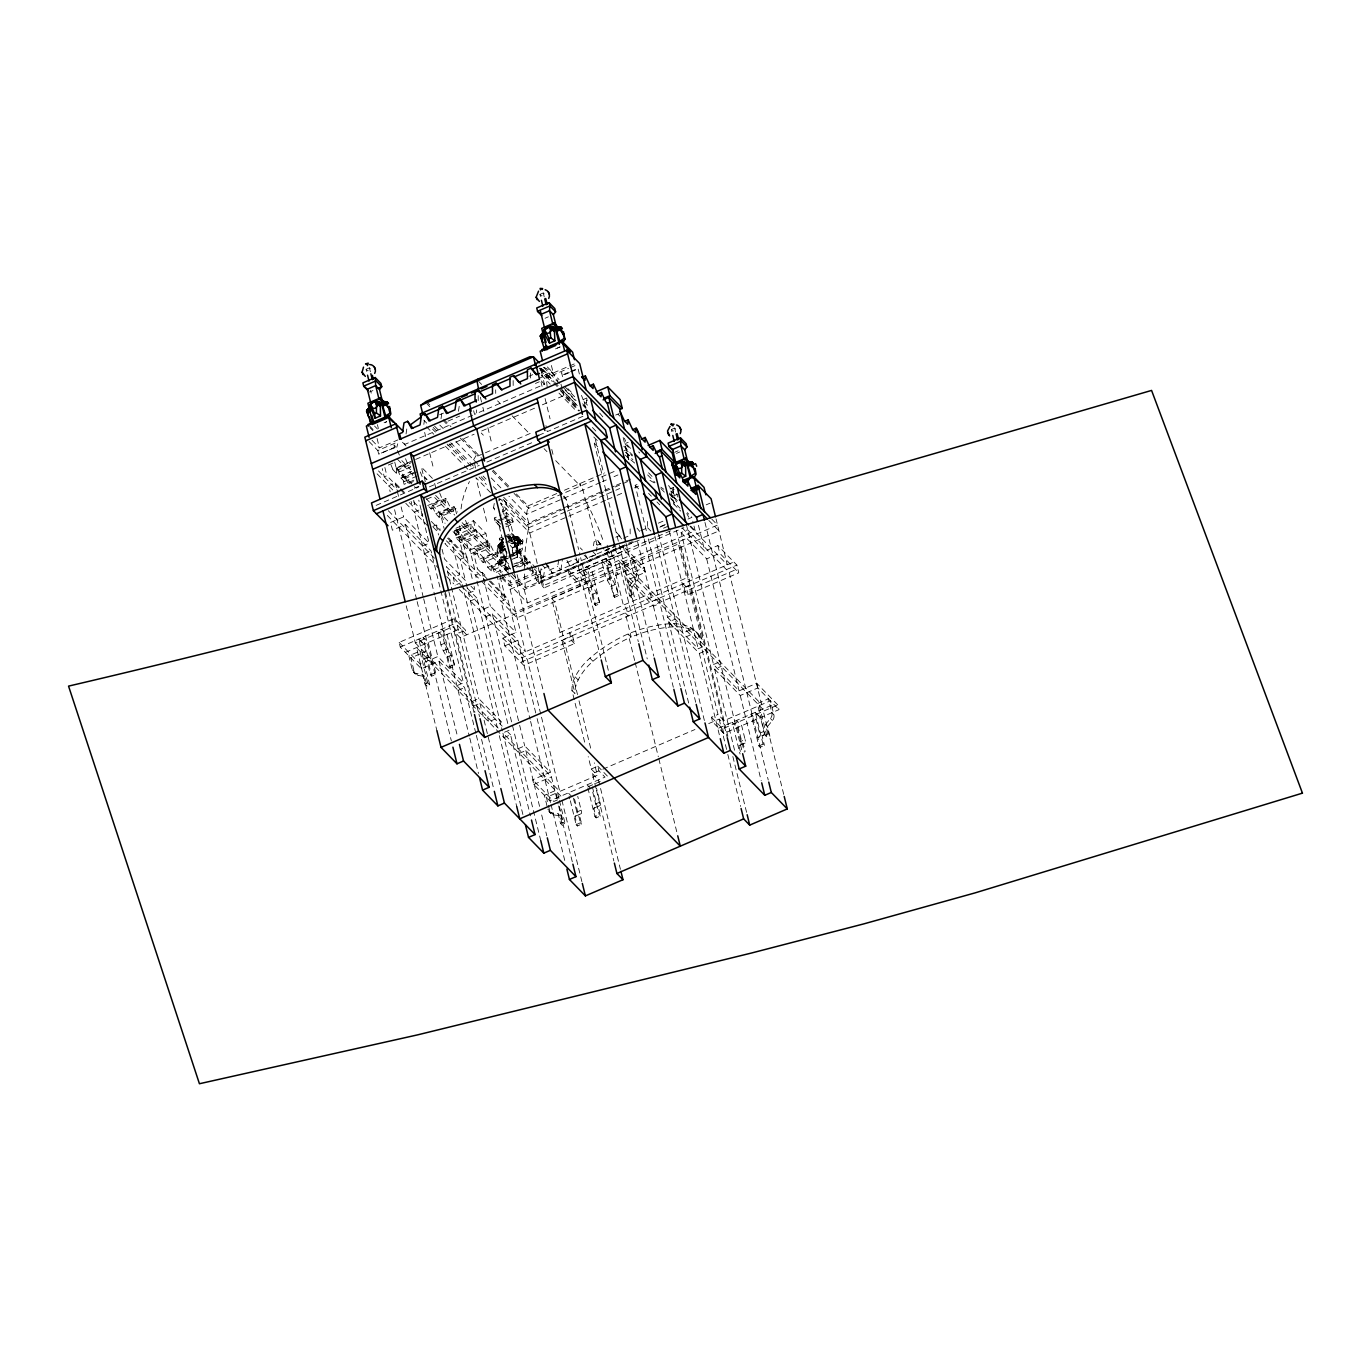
<?xml version="1.0" encoding="UTF-8"?>
<svg xmlns="http://www.w3.org/2000/svg" width="1371" height="1371" viewBox="0 0 1371 1371"><rect width="100%" height="100%" fill="white"/><g stroke="black" fill="none" stroke-linecap="round" stroke-linejoin="round"><path stroke-width="0.75" stroke-dasharray="5 3.75" d="M519.866 553.833L518.221 545.247L520.894 540.243L518.581 537.124L513.405 536.695L517.381 551.279L519.866 553.833L522.471 549.325C523.928 530.783 516.456 549.84 522.779 542.436C523.791 540.054 521.443 537.158 518.889 537.826M500.775 550.371L498.033 545.778L501.238 556.952L507.27 558.871L505.83 550.491L500.775 550.371L502.06 557.791M518.324 544.887L518.238 543.944M524.236 569.188L525.316 548.863L528.503 527.835L500.878 499.404M471.058 524.168L470.956 528.846L456.457 535.101L456.56 530.423L471.058 524.168L477.279 535.358L460.159 542.727M489.755 543.413L489.67 548.092L475.154 554.347L475.257 549.668L489.755 543.413L494.297 552.856L497.69 556.335L483.175 562.59L479.781 559.094L475.257 549.668M483.175 562.59L483.278 557.911L497.776 551.673L502.317 561.099L505.71 564.595L491.195 570.833L487.802 567.354L483.278 557.911M491.195 570.833L491.298 566.172L505.796 559.916L510.338 569.342M497.69 556.335L497.776 551.673M505.71 564.595L505.796 559.916M673.452 487.699L673.35 492.36L668.551 485.523M507.064 553.164L501.837 543.721L501.82 539.574L503.654 538.357A3.41 2.759 -44.2 0 0 502.317 540.5C505.282 546.172 500.329 540.911 503.328 538.049M516.387 542.847L517.415 544.013L517.587 556.986L512.223 559.282M499.113 498.239L498.941 500.861L500.089 498.77L497.93 500.089M513.919 553.199L516.85 551.45L517.415 544.013M517.621 545.264L517.175 557.671M405.525 458.685L407.461 463.535L410.854 467.031L396.356 473.269L396.75 468.899L411.249 462.661M417.075 476.063L404.376 481.529L404.771 477.159L417.452 471.693M446.003 498.393L445.609 502.763L431.111 509.018L431.488 504.648L446.003 498.393L450.236 507.527L453.63 511.023L439.114 517.261L435.721 513.782L431.488 504.648M439.114 517.261L439.508 512.891L454.024 506.653L457.434 512.069M453.63 511.023L454.024 506.653M586.925 398.687L586.531 403.057L583.138 399.561L581.201 394.711M501.837 543.721L501.82 539.574M501.443 542.556L501.769 540.037M406.056 433.956L407.204 426.175M423.828 424.393L424.376 420.571M441.016 418.772L442.13 411.129M458.48 411.249L459.319 405.525M540.26 574.038L537.243 575.323L540.465 578.631L543.464 577.345L540.26 574.038L541.031 568.742L544.236 572.05M543.464 577.345L544.87 567.783L541.648 564.492M546.292 564.732L552.444 573.472L560.928 569.822L557.723 566.514L558.837 558.871M560.928 569.822L562.333 560.259M578.391 562.299L575.186 558.991L566.686 562.641L569.908 565.949L578.391 562.299L579.796 552.736M593.489 545.744L594.037 541.922L597.705 540.345L603.857 549.086M584.149 555.118L587.371 558.425L595.854 554.775L596.985 547.132M513.182 537.038L518.581 537.124M516.73 548.846L517.295 546.583M512.034 538.872L512.428 550.851M396.785 447.34L397.727 443.81M494.263 503.448L493.577 507.476L495.548 510.92M501.769 540.791L503.02 538.974M511.897 540.208L508.127 538.375L512.051 539.317L511.657 537.706M508.984 541.014L509.018 539.917M473.612 459.833L477.142 453.647L477.742 456.063L483.5 453.578M502.471 550.405L502.591 551.365C498.359 555.546 501.717 546.601 498.204 547.115A3.41 0.857 66.7 0 1 499.078 546.721A3.41 0.857 66.7 0 1 500.792 549.788L502.437 550.405M497.93 545.898L501.203 541.871M498.033 545.778L501.46 541.888L503.568 544.064L499.73 547.166M505.916 526.875L510.903 524.733L513.131 521.888L512.326 518.598L506.602 512.72L503.088 514.228M518.221 545.247L521.014 541.768M497.896 546.035L500.843 542.128L500.912 543.824M498.341 545.744L501.46 541.888M629.957 585.04L634.893 579.025A6.392 5.158 -44.2 0 0 636.264 573.181L632.871 559.351L621.8 564.132L629.597 595.871L631.603 597.927L634.327 596.745L631.962 587.096L629.957 585.04L632.339 594.688L634.327 596.745M631.962 587.096L636.898 581.081A6.392 5.158 -44.2 0 0 638.269 575.237L634.876 561.407L623.805 566.189L631.603 597.927M765.515 724.471L770.451 718.473A6.392 5.158 -44.2 0 0 771.822 712.612L768.428 698.799L757.358 703.563L765.155 735.302L767.143 737.358L769.885 736.193L767.52 726.527L765.515 724.471L767.88 734.136L769.885 736.193M767.52 726.527L772.439 720.529A6.392 5.158 -44.2 0 0 773.827 714.668L770.433 700.855L724.042 720.649L717.993 714.428L698.679 635.836A27.609 22.279 -44.2 0 0 690.076 627.335A51.413 41.473 -44.2 0 0 669.802 623.736A128.017 103.253 -44.2 0 0 628.141 633.933A128.017 103.253 -44.2 0 0 589.941 658.131A51.413 41.473 -44.2 0 0 575.135 676.846A27.609 22.279 -44.2 0 0 571.964 690.436L585.16 744.196M518.307 544.304L521.151 541.134L518.307 544.304L517.912 542.71M503.654 538.357L502.471 539.643L502.283 538.786M517.295 547.492L515.256 546.344L512.274 547.629L511.126 550.148M497.93 546.361L500.758 543.07M507.27 558.871L504.785 556.318L501.7 546.035L498.221 547.252L501.152 544.664L500.826 543.43M518.152 543.55L521.066 540.722M501.015 544.236L498.376 547.252M517.381 551.279L521.648 548.486L518.135 537.415M500.244 548.057L504.374 545.401M519.198 542.539L521.443 544.013M498.273 546.515L497.039 550.508L500.929 552.667M502.591 511.846C509.926 509.412 506.619 497.742 499.095 499.832M500.501 548.537L504.751 546.155M498.701 548.246L501.906 546.463M514.108 540.791L518.478 538.666M520.894 540.243L517.57 541.802L518.049 543.139M366.108 369.279L369.399 367.856L370.941 369.433L367.634 370.856L366.108 369.279L367.068 373.22M539.951 294.388L543.259 292.966L544.784 294.542L541.476 295.965L539.951 294.388L540.911 298.33M369.416 392.037L372.929 390.529M545.058 318.261L548.383 316.821M384.086 422.731L386.759 421.583L385.422 422.679M439.611 414.762L443.501 413.099M528.88 376.305L532.753 374.643M540.14 368.148L546.086 374.266L549.068 372.981L549.96 376.597L546.978 377.882L541.545 372.295L544.476 384.24L474.555 414.368L473.629 410.632M539.643 378.07L542.642 376.785L539.437 373.478M372.055 440.331L379.39 447.871L397.864 439.92M547.372 366.948L553.233 372.981L575.409 363.435M369.142 441.616L377.813 450.545L398.378 441.685M551.656 375.654L568.485 368.405M570.353 367.599L575.957 365.183M448.026 421.103L459.679 416.081M535.427 383.452L539.317 381.772M395.825 446.792L378.704 454.161L377.813 450.545M563.481 374.557L568.914 372.226M570.73 371.438L577.979 368.319L579.505 374.506M569.308 372.621L563.858 374.969L561.562 372.604L562.573 376.699M571.124 371.849L578.373 368.713M472.618 415.207L404.634 444.478L403.708 440.759M388.336 465.026L393.785 462.678M394.745 462.096L396.15 467.819L413.682 460.262M415.636 459.422L474.126 434.23M534.553 408.198L479.97 431.711L483.363 435.207M542.35 404.839L563.789 395.602L578.716 410.957M391.026 464.923L392.963 469.79L407.461 463.535M396.75 468.899L397.744 469.945L412.26 463.689M398.601 487.785L386.896 475.737L384.291 476.868L382.252 468.608M413.853 480.176L404.102 484.357L401.926 475.497L411.66 471.298M397.744 469.945L400.983 478.033L415.482 471.778M583.138 399.561L586.771 398.001M404.771 477.159L405.765 478.188L413.014 475.069M399.492 487.339L395.225 482.952L388.696 485.762L390.169 491.761M585.52 407.598L584.046 401.617L587.319 400.212M408.815 483.569L414.522 481.118M425.199 481.787L424.427 476.851M485.42 452.756L533.388 432.088M414.316 488.23L420.16 485.728M376.151 505.368L418.618 487.065M538.82 435.293L545.35 432.465M582.932 416.287L547.235 431.659L545.932 425.61M429.329 486.876L479.267 465.369M486.945 462.061L534.947 441.376M615.699 415.053L619.315 413.494M426.707 499.198L432.156 496.868M427.718 505.522L442.216 499.284L445.609 502.763M427.735 541.734L403.571 516.884L390.495 522.505L392.38 530.2L405.456 524.562L431.042 550.885L463.449 682.861L456.92 685.671M432.499 505.676L446.997 499.421M658.8 598.699L652.27 601.509L626.684 575.186L594.277 443.227L597.533 441.822M435.721 513.782L450.236 507.527M439.508 512.891L441.513 514.965L456.012 508.71M432.859 526.43L436.132 525.024L440.314 529.326M628.878 459.645L624.953 443.69L628.209 442.285M671.344 429.534L674.635 428.112L676.177 429.689L672.87 431.111L671.344 429.534L672.304 433.476M624.096 450.716L626.187 449.825L632.151 455.96M455.96 528.229L473.475 520.689L485.865 533.422L488.042 542.282L468.574 550.679L456.183 537.929L454.007 529.069L466.397 541.802L468.574 550.679M454.881 530.817L467.562 525.35L470.956 528.846M422.611 546.018L429.157 543.207M456.56 530.423L457.554 531.451L472.052 525.213M500.792 527.201L495.085 521.306L494.28 518.032L501.323 514.999M556.763 493.543L527.989 505.933L526.567 514.314L528.692 522.968L602.572 491.144M564.441 490.235L604.731 472.875M456.183 537.929L475.651 529.549L488.042 542.282M502.129 518.272L495.085 521.306L502.609 528.298M503.894 517.518L507.407 515.993L513.131 521.888L506.088 524.922M476.508 530.423L458.994 537.963L464.169 559.042L466.791 557.928L462.781 541.596L457.554 531.451M499.695 520.689L506.327 517.827L510.183 521.785L514.382 538.889L506.07 542.453L502.232 538.495L498.033 521.408L501.889 525.367M514.056 493.406L528.572 508.35L593.814 480.244M601.492 476.937L616.847 470.322M424.513 553.695L431.042 550.885M461.084 539.848L475.583 533.61M505.282 521.631L512.326 518.598M600.447 482.489L526.567 514.314L508.915 496.165M602.4 481.649L606.29 479.97M614.054 476.628L617.944 474.949M505.196 523.945L510.183 521.785M466.397 541.802L485.865 533.422M674.652 452.31L678.165 450.785M676.451 453.407L679.776 451.984M604.525 490.304L614.242 486.122M616.196 485.283L623.959 481.924M625.913 481.084L633.693 477.742M487.185 541.408L469.687 548.966L474.863 570.045L477.468 568.914L487.716 579.453M502.986 499.198L527.715 524.63L603.429 492.018M605.365 491.178L613.145 487.836M615.099 486.996L630.643 480.296M508.812 564.167L504.511 559.745L499.284 538.409L502.797 536.884M504.562 536.13L511.606 533.096L517.33 538.974L522.574 560.311L513.765 564.115M505.556 537.072L510.526 534.93L514.382 538.889M528.503 527.835L565.366 511.949M567.303 511.109L613.882 491.058M615.819 490.218L619.709 488.539M476.268 550.696L490.767 544.441M470.853 553.713L487.973 546.344L489.67 548.092M472.155 578.476L466.757 556.54L460.228 559.351L465.609 581.304M646.307 530.663L635.167 485.3L638.44 483.894M605.451 500.381L529.772 532.976L500.689 503.071M607.387 499.541L615.151 496.199M617.087 495.359L622.914 492.857M634.55 487.836L638.423 486.174M508.521 542.779L517.33 538.974M510.749 543.653L516.01 542.676L516.97 546.703M479.781 559.094L494.297 552.856M484.271 558.94L498.787 552.702M507.321 568.914L499.472 559.591L507.167 556.283M509.087 555.444L518.701 551.313L527.612 560.482L528.041 562.161L516.49 567.131M525.607 565.932L522.677 562.915L500.501 572.461L497.742 561.219L506.979 557.226M508.83 556.437L519.9 551.656L530.183 562.23L519.095 567.011M499.884 561.287L507.578 557.963M509.498 557.14L519.112 552.993L528.041 562.161M504.511 559.745L516.85 554.432L522.574 560.311M487.802 567.354L502.317 561.099M669.956 488.881L673.589 487.322M491.298 566.172L492.292 567.2L506.807 560.945M484.923 575.203L482.078 572.29L475.531 575.1L476.525 579.093M514.913 558.134L517.587 556.986M674.326 504.905L670.882 490.938L674.155 489.533M456.766 584.509L460.039 583.086M496.199 572.324L509.292 566.686M516.764 563.464L524.236 560.242L526.841 562.915L527.732 566.531L536.369 575.426L535.495 571.81M677.531 494.211L670.042 497.433L672.647 500.089M512.24 567.097L527.612 560.482M526.841 562.915L529.823 561.63L530.714 565.246M499.215 579.093L506.465 575.957M468.556 593.266L475.086 590.455L474.109 586.462M544.87 567.783L548.52 566.223L552.444 573.472M600.909 543.636L597.259 545.212L594.037 541.922M615.87 537.192L619.538 535.615L622.228 538.94M501.975 573.969L510.783 583.035L532.942 573.489L531.108 565.983M470.442 600.961L476.971 598.15L507.87 723.922M501.992 578.271L509.207 585.691L540.225 572.324L544.047 587.902L683.889 527.664M549.223 570.165L557.723 566.514M623.394 538.22L630.18 535.29L630.129 526.378M640.857 530.697L647.66 527.766L647.592 518.838M658.32 523.174L663.41 520.98M510.098 589.324L541.117 575.957M706.168 504.854L710.041 503.174M532.222 568.091L536.369 580.002L614.054 546.532M660.668 526.447L668.448 523.105M604.834 550.902L610.386 548.52L612.22 555.975M612.237 547.715L615.939 546.121M659.828 527.218L664.935 525.007M512.12 574.089L525.35 587.713L632.374 541.596M663.513 528.195L671.31 524.836M475.84 733.262L464.598 687.522L439.011 661.199L421.411 668.791L400.281 647.061L399.132 642.399L454.332 618.629L465.523 630.146L466.671 634.807L455.48 623.291L454.332 618.629M567.988 569.65L579.179 581.167L580.327 585.845L569.136 574.329L567.988 569.65L623.171 545.881L644.284 567.611L645.433 572.273L627.832 579.864L647.232 658.868M634.259 541.802L539.077 582.795L536.147 570.85L531.537 566.103M500.209 576.883L505.282 597.516L502.677 598.647L497.09 575.94M510.715 575.7L524.236 589.616L639.246 540.054M687.985 519.061L691.875 517.381L687.299 512.668M574.466 643.582L571.433 640.463L569.548 632.785L572.581 635.904L574.466 643.582L523.825 665.398L504.819 645.844L502.917 638.166L515.993 632.528L507.664 598.613L501.118 601.423L530.08 719.329M483.877 609.015L490.407 606.205L515.993 632.528M400.281 647.061L455.48 623.291M569.136 574.329L624.319 550.559L645.433 572.273M670.488 530.868L542.299 586.103L540.465 578.631M406.227 605.793L415.344 642.913L452.927 626.718L458.994 632.956L465.523 630.146M576.111 557.654L579.659 572.118L617.241 555.941L761.625 704.471L729.218 572.495L687.642 529.737L681.113 532.548L713.52 664.524L739.106 690.847L756.723 683.255L777.837 704.985L778.985 709.647L723.802 733.416L712.594 721.9L711.463 717.239L717.993 714.428M485.762 616.71L492.292 613.9L517.878 640.223L536.627 716.519M405.422 652.356L460.605 628.569M574.278 579.607L629.46 555.838M502.129 576.848L527.509 602.949L695.148 530.731L692.818 521.203M579.179 581.167L585.725 578.356L580.636 557.671M422.165 652.922L426.467 651.071L423.073 637.241L428.215 642.536L436.012 674.275L431.694 676.143L430.425 674.823L428.06 665.175L424.513 658.903A6.392 1.611 66.7 0 1 422.165 652.922L418.772 639.109L424.033 644.336L431.694 676.143M440.982 644.816L445.284 642.965L441.89 629.135L447.032 634.43L454.829 666.169L450.511 668.037L449.242 666.717L446.877 657.069L443.33 650.797A6.392 1.611 66.7 0 1 440.982 644.816L437.572 631.003L442.713 636.281L450.511 668.037M586.12 582.298L590.421 580.43L587.028 566.617L592.169 571.896L599.967 603.651L595.648 605.502L594.38 604.2L592.015 594.551L588.467 588.279A6.392 1.611 66.7 0 1 586.12 582.298L582.709 568.468L587.851 573.764L595.648 605.502M609.238 572.341A6.392 1.611 66.7 0 0 611.586 578.305L615.133 584.577L618.784 595.545L614.465 597.396L610.832 586.445L607.284 580.173A6.392 1.611 66.7 0 1 604.919 574.192L609.238 572.341L605.845 558.511L610.986 563.789L618.647 595.597M473.989 712.474L454.075 631.397L460.142 637.618L586.857 583.035L608.827 672.424M551.656 598.561L554.689 601.663L563.018 635.596L559.985 632.477L551.656 598.561L678.388 543.961L681.421 547.08L689.75 580.996L686.717 577.876L678.388 543.961M424.513 658.903L428.832 657.052L432.379 663.324L428.06 665.175M443.33 650.797L447.632 648.946L451.179 655.218L454.829 666.169M588.467 588.279L592.769 586.411L596.316 592.683L599.967 603.651M607.284 580.173L611.586 578.305M399.132 642.399L420.263 664.112L437.863 656.538L463.449 682.861M626.684 575.186L644.284 567.611M446.877 657.069L451.179 655.218M592.015 594.551L596.316 592.683M610.832 586.445L615.133 584.577M682.072 527.784L704.814 551.193L717.873 545.555L736.878 565.109L738.78 572.804L688.122 594.62L685.106 591.501L683.221 583.823L686.237 586.925L688.122 594.62M430.425 674.823L434.744 672.972L436.012 674.275M449.242 666.717L453.561 664.866M594.38 604.2L598.699 602.349M613.197 596.094L617.516 594.243M504.819 645.844L517.878 640.223M681.113 532.548L706.699 558.871L719.758 553.25L738.78 572.804M424.976 684.026L427.718 682.844L429.723 684.9L426.981 686.083L424.976 684.026L422.611 674.361L415.961 673.35A6.392 5.158 -44.2 0 1 412.243 669.682L408.849 655.869L419.92 651.088L427.718 682.844M629.597 595.871L632.339 594.688M559.985 632.477L686.717 577.876M518.906 654.601L733.862 561.99M571.964 690.436L574.98 693.537L561.87 640.171L688.602 585.571L691.635 588.69L724.042 720.649M502.917 638.166L521.94 657.72L572.581 635.904M686.237 586.925L736.878 565.109M520.791 662.279L735.747 569.685M458.068 690.333L464.598 687.522M627.832 579.864L653.419 606.188L659.948 603.36M472.241 701.421L478.77 698.61L503.825 724.385M648.346 538.906L667.591 617.258L674.121 614.448M473.372 706.082L479.919 703.272L502.18 726.184M688.653 703.015L668.722 621.937L675.269 619.126M504.494 732.217L509.395 730.109M667.591 617.258L698.216 648.774L704.745 645.964M504.014 737.598L510.543 734.787L530.457 815.865M668.722 621.937L699.364 653.436L705.894 650.625M518.169 748.686L524.699 745.858L550.302 772.181L532.685 779.773L533.833 784.435L549.805 800.887L605.005 777.1L598.938 770.879L597.79 766.2L591.261 769.011L588.21 756.603M713.52 664.524L720.049 661.713M519.318 753.347L525.847 750.537L551.433 776.86L558.083 803.886M734.582 750.28L714.668 669.185L721.197 666.375M533.833 784.435L551.433 776.86M714.668 669.185L740.254 695.508L757.872 687.934L778.985 709.647M595.974 788.239L592.409 773.69L598.938 770.879M602.863 769.182L694.96 729.509M708.687 723.597L719.141 719.09L725.19 725.328L728.258 737.804M522.899 814.528L502.866 732.919L559.745 791.444L597.328 775.249L594.277 762.842M718.661 728.138L773.844 704.368M557.603 799.859L553.798 801.487L532.685 779.773M588.056 786.731L593.763 784.281M595.665 783.458L601.372 781.007M711.463 717.239L722.654 728.755L777.837 704.985M581.133 810.158A6.392 1.611 66.7 0 1 581.115 813.706L579.299 814.46L581.664 824.108L577.362 825.976L574.98 816.311L576.814 815.574A6.392 1.611 66.7 0 0 576.831 812.026L581.133 810.158L577.739 796.345M599.95 802.052A6.392 1.611 66.7 0 1 599.932 805.6L598.116 806.354L600.481 816.002L596.179 817.87L593.797 808.205L595.631 807.468A6.392 1.611 66.7 0 0 595.631 803.92L599.95 802.052L596.556 788.239M740.357 751.479L738.935 745.687L740.768 744.933A6.392 1.611 66.7 0 0 740.768 741.385L745.087 739.535L741.694 725.722L736.553 720.426L744.35 752.182M763.904 731.429A6.392 1.611 66.7 0 1 763.887 734.976L757.752 737.581L759.568 736.827A6.392 1.611 66.7 0 0 759.585 733.279L763.904 731.429L760.511 717.616L755.37 712.32L763.03 744.127M574.98 816.311L581.115 813.706M593.797 808.205L599.932 805.6M738.935 745.687L745.07 743.082A6.392 1.611 66.7 0 0 745.087 739.535M560.533 823.457L563.275 822.274L565.263 824.331L562.538 825.513L560.533 823.457L558.168 813.808L551.502 812.78A6.392 5.158 -44.2 0 1 548.229 810.467M765.155 735.302L767.88 734.136M570.37 800.801L576.094 824.657L580.396 822.806L581.664 824.108M590.952 788.771L587.114 784.812L594.911 816.568L599.213 814.7L600.481 816.002M758.849 745.927L763.167 744.076L764.435 745.378L760.117 747.229L758.849 745.927L751.051 714.188L756.192 719.467L759.585 733.279M763.887 734.976L762.07 735.713L764.435 745.378M745.07 743.082L743.253 743.819L745.139 751.548M500.655 548.863L504.974 546.583M513.611 536.627L518.289 537.158L513.234 536.884M514.314 541.219L518.924 539.574M516.37 539.454L517.158 540.911L520.74 539.917M513.559 539.42L518.289 538.186M500.826 549.343L505.642 548.383L505.162 547.046M520.5 539.437L516.764 540.157L513.868 536.644M501.238 556.952L504.785 556.318M513.234 538.186L518.169 537.74M507.047 536.729L510.44 536.729L511.966 538.46M515.976 538.82L519.969 538.546M507.51 536.866L510.44 536.729M500.912 549.754L505.899 549.548M507.75 537.021L510.8 536.901M519.729 542.213L517.381 540.123L518.512 538.563A3.41 0.857 66.7 0 1 519.386 538.169A3.41 0.857 66.7 0 1 521.1 541.237M500.912 550.045L505.882 550.337M514.553 542.35L516.25 546.429M412.243 669.682L414.231 671.739A6.392 5.158 -44.2 0 0 417.949 675.406L424.616 676.417L426.981 686.083M547.783 809.13L549.788 811.186A6.392 5.158 -44.2 0 0 553.507 814.837L560.156 815.865L562.538 825.513M508.007 537.363L511.846 538.066M543.859 367.308L549.84 370.359L559.042 379.544M508.093 537.792L512.051 539.317M508.83 539.814L511.503 541.065M501.906 540.465L502.968 541.099L503.054 544.698M634.687 463.072L627.25 456.817M649.957 480.347L654.772 483.175M512.497 552.821C515.445 554.827 519.266 550.594 516.987 547.834A3.41 2.759 -44.2 0 0 511.383 550.251M660.839 487.168L663.753 489.224M671.739 495.754L675.337 499.164L669.442 493.114M618.047 414.299L619.743 416.047M711.772 519.112L717.564 525.059L515.667 612.032L483.637 579.076M708.824 520.432L718.987 530.885L517.107 617.858L479.799 579.487M638.697 451.95L639.709 452.978M599.693 413.048L602.829 416.835M630.591 448.368L627.198 444.89L624.371 438.172M584.046 401.617L589.736 407.461M624.953 443.69L630.523 449.414M670.882 490.938L676.571 496.799M677.291 500.586L674.343 497.57L671.584 486.311M567.868 388.627L573.764 394.677M582.589 403.777L587.011 408.318M623.805 446.175L632.648 455.258M565.092 386.965L575.529 397.693M582.983 405.353L585.948 408.421M648.552 472.824L653.024 477.416M669.408 494.28L676.863 501.94M543.721 367.377L561.373 385.542M562.847 387.05L576.077 400.675M626.101 452.122L631.98 458.171M565.28 390.204L575.563 400.795M625.57 452.241L632.922 459.799M647.643 474.932L654.995 482.489M660.873 488.539L665.278 493.08M671.173 499.13L679.999 508.213M542.745 369.193L549.96 376.597M673.538 503.723L680.736 511.126M541.545 368.662L553.164 380.624M554.621 382.115L558.974 386.588M560.431 388.079L577.859 406.022M540.894 368.268L553.987 381.738M562.71 390.701L577.242 405.662M625.245 455.035L629.597 459.525M539.231 368.096L552.307 381.532M553.764 383.023L577.002 406.93M539.968 369.981L551.725 382.081M560.585 390.924L579.676 410.837M690.676 526.121L695.148 530.731M690.024 526.447L727.316 564.818L716.039 518.855M541.494 375.123L550.217 384.103M558.94 393.066L576.386 411.026M592.392 427.478L596.745 431.968M541.254 380.932L547.183 387.033L546.138 377.025M593.797 437.006L598.064 441.393M648.603 493.354L651.379 496.233M656.949 501.957L659.725 504.819M594.277 443.227L599.95 449.071M635.167 485.3L640.737 491.024M647.66 527.766L650.865 531.074M478.719 381.446L481.615 384.428M497.604 400.863L500.501 403.862M512.12 415.807L529.549 433.733M544.081 448.677L546.978 451.659M555.701 460.639L580.379 486.037L579.796 483.62L582.949 490.03L596.968 544.458M619.538 535.615L616.333 532.325L621.697 538.957M695.508 631.243L698.542 634.362M563.378 496.645L566.412 499.764L578.613 549.411M698.679 635.836L704.745 642.074M690.076 627.335L693.109 630.437A27.609 22.279 -44.2 0 1 701.712 638.955L688.602 585.571M636.264 573.181L638.269 575.237M771.822 712.612L773.827 714.668M634.893 579.025L636.898 581.081M770.451 718.473L772.439 720.529M606.29 549.874L613.968 557.774L618.047 574.38L615.013 571.261L623.359 605.177L626.376 608.296L628.261 615.99L625.245 612.871L631.174 637.052A128.017 103.253 -44.2 0 0 592.975 661.25A51.413 41.473 -44.2 0 0 578.168 679.965A27.609 22.279 -44.2 0 0 574.98 693.537M607.079 552.496L611.329 566.84L607.936 563.344M669.802 623.736L672.818 626.855A51.413 41.473 -44.2 0 1 693.109 630.437M605.708 558.563L610.849 563.858M755.232 712.389L760.374 717.667M592.649 551.468L595.854 554.775M580.241 547.869L582.384 550.062M426.312 401.343L430.665 405.833M443.741 419.286L451.008 426.741M462.627 438.703L484.409 461.119M493.132 470.082L509.104 486.516M516.37 493.988L527.989 505.933L528.572 508.35M426.912 403.76L429.809 406.759M442.884 420.194L448.694 426.175M460.313 438.12L477.742 456.063M492.275 470.99L508.247 487.425M439.783 425.044L444.187 429.569M455.96 441.685L479.49 465.9M491.264 477.999L501.563 488.59M579.659 572.118L585.725 578.356M434.556 426.124L438.96 430.665M450.733 442.764L468.385 460.93M469.859 462.438L475.737 468.488L474.469 463.295M483.089 476.063L486.037 479.096M493.389 486.654L496.336 489.687M503.688 497.245L529.549 523.842M586.857 583.035L580.807 576.797L600.721 657.874M433.185 427.392L437.555 431.882M449.191 443.861L472.464 467.785M481.187 476.765L486.996 482.746M423.793 420.126L426.707 423.125M432.516 429.106L435.43 432.105M447.066 444.067L464.512 462.01M479.062 476.971L486.328 484.46M426.518 426.775L433.784 434.247M445.421 446.226L462.867 464.169M464.323 465.66L468.693 470.15M490.51 492.6L475.96 477.639L480.947 497.947M510.903 524.733L507.047 520.774L506.602 512.72M545.315 562.915L548.52 566.223M494.28 518.032L498.564 522.437M532.788 564.681L540.225 572.324M499.284 538.409L503.568 542.813M527.081 567.44L532.942 573.489M402.491 442.285L407.341 447.272M536.369 580.002L544.047 587.902M432.413 478.428L421.394 467.117L423.57 475.977L427.101 479.593M374.557 426.055L377.419 429.003M424.033 477.022L426.707 479.764M369.57 425.97L374.026 430.545M499.472 559.591L508.384 568.759M369.981 427.649L372.963 430.717M401.806 460.622L410.632 469.705M435.635 495.428L454.761 515.085M462.113 522.659L510.646 572.581M497.742 561.219L506.55 570.267M397.436 459.182L412.345 474.52M434.693 497.519L452.584 515.907M461.53 525.11L509.224 574.175M589.941 658.131L592.975 661.25M396.15 467.819L415.55 487.785M426.004 498.53L448.386 521.563M455.858 529.24L500.638 575.306M381.327 453.03L396.219 447.186L393.905 444.821L394.917 448.934M401.926 475.497L408.815 482.575M561.87 640.171L564.903 643.29L577.517 694.6M392.963 469.79L396.356 473.269M400.983 478.033L404.376 481.529M428.849 506.687L431.111 509.018M453.064 531.605L456.457 535.101M475.154 554.347L473.458 552.599L477.468 568.914M458.154 537.089L470.527 549.84M400.915 488.796L405.182 493.183M413.716 501.957L419.389 507.818M448.66 537.912L466.757 556.54M490.595 581.064L507.664 598.613M400.075 489.293L404.462 493.817M431.317 521.426L440.177 530.543M447.563 538.152L466.791 557.928M489.19 580.961L505.282 597.516M378.499 470.921L398.927 491.932M409.175 502.471L422.782 516.473L418.772 500.141M433.133 527.115L439.046 533.199M446.432 540.808L482.181 577.568M575.135 676.846L578.168 679.965M377.076 473.818L395.808 493.08M405.765 503.311L428.215 526.413M478.376 578.031L444.907 543.601L451.453 540.774L459.782 574.706L453.253 577.517L455.138 585.211M465.352 580.43L444.461 558.957L442.01 548.983M470.921 586.154L475.086 590.455M461.667 582.384L446.346 566.634L450.905 585.194M467.237 588.125L476.971 598.15M388.319 510.732L436.544 560.328M447.683 571.793L461.599 586.103M462.987 587.542L525.436 651.791L509.207 585.691M387.29 515.427L438.429 568.022M446.775 576.608L453.732 583.772M459.302 589.496L527.321 659.468L540.997 715.148M597.79 766.2L608.981 777.717M591.261 769.011L597.328 775.249M592.409 773.69L598.459 779.928L620.429 869.317M594.911 816.568L596.179 817.87M418.772 639.109L423.896 644.387M572.153 796.877L568.297 792.918L569.753 798.865M507.75 731.908L510.543 734.787M415.344 642.913L498.684 728.635M560.893 796.105L416.493 647.575L436.921 730.743M576.094 824.657L577.362 825.976M422.611 674.361L424.616 676.417M558.168 813.808L560.156 815.865M415.961 673.35L417.949 675.406M551.502 812.78L553.507 814.837M413.476 672.133L415.482 674.189M549.034 811.581L551.022 813.637M551.673 371.969L558.066 381.189M510.235 545.418L512.274 547.629M637.001 528.092L639.691 531.417M686.751 513.559L688.825 517.295M597.705 540.345L601.629 547.595M585.417 554.792L587.371 558.425M566.96 560.499L569.908 565.949M517.158 540.911L517.364 541.339M501.495 545.572L501.152 544.664M494.091 508.675L494.623 509.926M493.577 507.476L494.126 508.761M505.796 502.146L506.842 504.614M676.571 493.766L677.977 497.125M492.292 567.2L495.12 573.918M465.455 520.312L467.562 525.35M441.513 514.965L445.044 523.362M512.223 550.816L515.41 558.443M439.628 492.806L442.216 499.284M420.28 471.932L422.868 478.41M397.504 450.425L399.458 455.292M405.765 478.188L407.701 483.038M513.782 542.35L515.256 546.344M756.723 683.255L757.872 687.934M783.715 794.375L762.773 709.133L618.39 560.602L638.303 641.697M759.345 705.619L767.143 737.358M717.873 545.555L719.758 553.25M704.968 522.437L768.24 780.013M674.635 428.112L675.612 432.054M698.439 525.247L704.814 551.193M706.699 558.871L739.106 690.847M740.254 695.508L761.196 780.75M740.768 741.385L737.375 727.573L732.251 722.294L740.049 754.033M686.22 523.979L742.139 751.616M732.851 756.518L747.161 814.717M676.383 530.474L727.333 737.941M722.654 728.755L723.802 733.416M719.141 719.09L727.298 752.353M727.812 754.427L740.58 806.405M669.339 531.228L698.216 648.774M699.364 653.436L719.792 736.604M658.594 534.039L682.895 633.025L689.424 630.197L690.573 634.876L684.043 637.686L704.471 720.855M654.875 536.095L695.697 702.278M623.171 437.503L629.478 463.158M644.113 538.906L680.376 686.528M637.584 541.716L652.27 601.509M653.419 606.188L673.332 687.265M626.119 543.516L653.761 656.058M623.171 545.881L624.319 550.559M595.374 439.663L603.857 474.195M615.202 547.697L617.241 555.941M607.164 545.212L608.998 552.667M634.67 660.514L628.141 633.933L631.174 637.052A128.017 103.253 -44.2 0 1 672.818 626.855M635.184 662.553L658.32 756.792M658.834 758.866L677.223 833.705M543.259 292.966L544.218 296.907M614.465 597.396L606.668 565.657L601.526 560.379L604.919 574.192M560.979 384.154L563.789 395.602M551.399 365.491L553.233 372.981M546.086 374.266L546.978 377.882M541.082 382.286L542.076 386.348M545.075 398.533L550.062 418.841M551.793 449.431L553.798 457.64M579.025 700.804L590.712 748.36M596.488 790.313L613.848 861.005M592.392 786.92L599.213 814.7M527.715 524.63L537.74 565.486M538.255 567.508L541.237 579.693M592.735 792.078L595.631 803.92M519.9 551.656L522.677 562.915M518.701 551.313L519.112 552.993M480.364 397.213L482.369 405.336M482.866 407.358L483.86 411.42M487.853 427.683L491.846 443.93M511.606 533.096L516.85 554.432M524.236 589.616L527.509 602.949M506.327 517.827L510.526 534.93M574.552 799.002L580.396 822.806M573.421 798.196L576.831 812.026M517.124 574.638L519.643 584.903M514.468 573.524L543.413 691.412M508.024 571.793L510.783 583.035M541.511 717.204L559.745 791.444M561.904 800.27L582.332 883.421M558.94 798.539L557.466 792.592L546.395 797.356L547.852 803.286M559.419 800.527L565.263 824.331M557.414 798.47L555.478 790.536L544.39 795.3L547.303 807.142M559.368 806.405L563.275 822.274M537.124 718.575L550.302 772.181M558.597 805.959L572.375 862.102M521.94 657.72L523.825 665.398M483.449 508.11L487.442 524.356M487.973 546.344L486.808 541.579L476.114 530.594L477.279 535.358M530.594 721.386L550.525 802.532M551.039 804.623L564.818 860.748M548.331 805.257L549.788 811.186M473.475 520.689L475.651 529.549M482.078 572.29L483.055 576.283M483.535 578.271L490.407 606.205M492.292 613.9L519.129 723.185M519.643 725.242L524.699 745.858M525.847 750.537L539.643 806.662M541.682 814.991L546.789 835.779M477.005 581.081L540.774 840.663M456.526 513.834L455.018 507.681L440.519 513.919L444.067 528.383M459.491 525.847L461.821 535.393M466.106 583.292L502.352 730.863M462.164 584.457L494.074 714.36L487.545 717.17L488.693 721.849L495.222 719.021L497.262 727.35M499.318 735.661L516.678 806.354M424.65 432.448L425.644 436.509M429.637 452.756L433.63 469.002M434.658 483.397L435.961 488.71M436.132 525.024L438.583 534.998M451.419 587.251L478.77 698.61M479.919 703.272L500.346 786.44M448.831 591.587L458.994 632.956M460.142 637.618L479.542 716.622M445.386 592.135L474.914 712.32M481.547 739.363L493.8 789.25M444.804 593.626L452.927 626.718M428.66 541.202L420.811 509.275L414.282 512.086L434.641 594.945M476.354 735.336L484.511 768.6M413.699 500.278L414.71 504.357L412.088 505.471L411.094 501.392M435.138 597.002L469.293 736.073M469.807 738.164L478.496 773.501M369.399 367.856L370.376 371.798M395.225 482.952L398.67 496.919M401.12 506.893L403.571 516.884M405.456 524.562L423.176 596.728M423.69 598.801L437.863 656.538M439.011 661.199L457.4 736.056M370.496 390.204L371.215 393.151M377.419 424.65L378.379 428.54M384.874 467.494L386.896 475.737M377.094 438.497L379.39 447.871M394.574 509.721L416.647 599.555M417.144 601.612L451.367 740.94M429.723 684.9L421.925 653.144L410.837 657.926L414.231 671.739M420.263 664.112L421.411 668.791M516.01 542.676L516.713 546.566M502.214 540.757L502.694 544.527M525.35 587.713L524.27 570.799M501.957 539.266L501.992 540.363M530.611 373.015L530.646 378.362M513.148 380.538L513.182 387.685M495.685 389.844L495.719 393.408M478.205 395.585L478.256 402.731M461.033 508.915A79.467 64.094 -44.2 0 1 469.448 481.547M476.697 412.911A79.467 20.085 66.7 0 1 476.405 409.929M447.632 648.946A6.392 1.611 66.7 0 1 445.284 642.965M428.832 657.052A6.392 1.611 66.7 0 1 426.467 651.071M563.978 496.011A27.609 22.279 -44.2 0 1 566.412 499.764M592.769 586.411A6.392 1.611 66.7 0 1 590.421 580.43M586.719 502.763A79.467 20.085 66.7 0 1 603.96 542.916M560.036 346.932L554.689 349.245L560.036 346.932M502.334 504.579L500.792 503.003L504.185 516.816L505.71 518.392L502.334 504.579"/><path stroke-width="1.5" d="M641.559 439.011L645.193 437.452L645.09 442.13L641.697 438.634L636.178 428.18L632.545 429.74M649.58 447.272L653.213 445.712L653.11 450.374L649.717 446.895L645.193 437.452M676.314 474.76L679.93 473.201L679.845 477.862L676.451 474.383L671.91 464.94M684.335 483.003L687.951 481.444L687.865 486.122L684.472 482.626L679.93 473.201M371.524 409.621L370.29 408.627C367.788 402.714 376.974 398.755 380.315 402.971L380.487 415.944L375.123 418.241L371.524 409.621L371.472 406.039L374.66 413.665L375.123 418.241M554.347 330.154L554.878 340.813L549.531 343.11L544.287 333.667C541.545 327.703 551.656 323.487 554.432 328.406M678.919 475.052L675.526 468.882C672.955 463.021 682.21 458.994 685.551 463.244L685.706 476.2L683.032 477.365M581.767 377.505L585.383 375.945L584.989 380.315L581.595 376.819M589.787 385.748L593.403 384.188L593.009 388.559L589.616 385.062L585.383 375.945M597.807 393.991L601.423 392.432L601.029 396.802L597.636 393.323L593.403 384.188M624.525 421.497L628.158 419.92L627.764 424.29L624.371 420.811L620.138 411.677M636.178 428.18L635.784 432.551L632.391 429.054L628.158 419.92M369.981 407.873L370.427 404.171M374.232 402.251A3.41 2.759 -44.2 0 1 376.237 403.057L377.333 405.816C374.3 412.568 369.399 403.194 370.29 408.627L370.29 404.479M544.287 333.667L544.287 329.52M675.218 468.128L675.526 464.735M543.91 332.502L544.236 330M685.706 476.2L681.661 473.166L679.896 473.92L676.708 466.294C673.744 466.62 680.976 471.23 682.569 466.071L681.473 463.329A3.41 2.759 -44.2 0 0 675.869 465.729L675.526 468.882L675.475 465.215M369.45 407.187L366.605 411.283L370.907 422.868L370.17 419.08M381.721 401.806L381.858 403.348M543.224 332.228L543.362 333.77M674.738 468.608L674.686 467.46M686.957 462.078L687.094 463.604M380.487 415.944L376.425 412.894L376.477 402.269L374.506 401.566M554.501 328.834L554.175 330.6L548.503 326.606M681.661 473.166L681.713 462.524L679.742 461.838M382.149 401.395L387.136 401.892L388.507 403.331M543.67 331.816L540.38 336.323L543.704 346.897L547.989 348.474M687.385 461.65L692.355 462.164L694.274 464.478M540.363 335.981L543.293 332.073M545.212 329.263A3.41 2.759 -44.2 0 1 550.371 328.046C554.638 331.731 544.441 336.495 544.784 330.462M374.694 373.392C376.888 369.639 373.94 364.497 369.622 364.497M548.726 298.415C550.576 295.142 548.76 290.806 545.178 289.727M680.205 433.664C682.055 430.391 680.222 426.038 676.657 424.959M370.239 405.696L370.753 403.691M544.218 330.737L545.487 328.92M675.475 465.951L676.726 464.135M550.422 328.217L549.942 329.143L553.953 331.011M478.119 379.03L477.039 381.069L479.096 392.055L510.149 378.687M563.19 342.287L564.921 339.288L563.481 331.713M389.107 416.921L390.855 413.939L389.57 406.519M694.326 477.177L696.091 474.212L695.131 468.642M542.059 289.47L542.659 288.561L540.105 288.424L540.5 289.864M367.462 365.611L368.233 363.126L365.543 363.915L367.377 364.737M363.504 367.137L362.098 372.226L365.337 376.374M369.673 417.641L368.148 415.739L368.439 412.534L366.948 412.088A3.41 0.857 66.7 0 1 367.822 411.694M543.619 342.51C540.26 342.065 544.647 336.769 540.654 337.06A3.41 0.857 66.7 0 1 541.528 336.666M366.605 411.283L369.673 406.861M540.397 335.844L543.464 331.902M382.492 401.703L379.51 389.57L381.755 386.725L380.932 383.452L375.226 377.556L362.887 382.869L363.692 386.159L367.976 390.564M556.335 326.812L553.37 314.679L555.598 311.834L554.792 308.544L549.068 302.665L536.729 307.978L537.535 311.268L541.819 315.673M687.728 461.976L684.746 449.842L686.974 446.997L686.168 443.707L680.462 437.829L668.123 443.141L668.928 446.415L673.212 450.836M366.725 410.7L369.09 408.095M540.5 335.741L543.91 331.833M562.418 328.509L560.636 327.223L564.921 339.288M550.662 326.349L544.921 329.588L544.733 328.749M540.38 336.323L543.224 333.033M538.546 291.149L536.147 297.25L539.369 301.397M670.025 426.398L667.506 431.094L669.579 435.944M543.482 334.181L540.842 337.197L543.619 334.627L543.276 333.376M388.456 403.64A3.41 0.857 66.7 0 0 386.982 403.263L385.714 405.011L389.947 408.712L388.627 407.701M410.409 424.804L420.897 417.144L420.109 413.939L536.524 363.778M422.782 414.025L420.657 405.37L426.312 401.343L529.926 356.717L533.422 356.786L539.3 362.835M366.725 411.728L369.827 409.586L370.581 411.386L367.359 413.117M672.887 424.993L671.053 424.17L674.069 424.205M561.082 342.493L559.848 341.225L564.098 338.431M561.647 332.502L563.909 333.958L562.71 333.958M386.982 417.127L385.731 415.841L390.032 413.099L387.993 406.142M692.218 477.382L690.967 476.114L695.268 473.355L691.927 462.455M692.955 467.58L694.771 469.225M541.151 338.209L544.356 336.426L543.961 335.535M381.789 401.652L386.725 402.046L387.016 403.4L382.646 405.559L385.731 415.841M559.848 341.225L556.557 330.737L560.945 328.629A3.41 0.857 66.7 0 1 561.836 328.115M692.269 463.706L687.882 465.814L690.967 476.114M378.225 388.25L381.755 386.725L376.031 380.847L363.692 386.159L367.359 389.193L375.671 385.611L375.226 377.556M384.514 402.354L380.23 397.933L367.891 403.245L372.655 422.645M558.357 327.463L554.073 323.042L541.734 328.355L546.978 349.708M376.665 401.309L371.524 402.851M374.66 413.665L376.425 412.894M549.531 343.11L548.983 338.551L550.765 337.797L554.878 340.813M393.254 422.268L387.308 416.15L368.079 424.427L368.508 426.124M570.49 352.124L561.167 341.259L541.939 349.536L542.35 351.233M403.28 431.454L388.524 416.51L366.348 426.055L369.107 437.298M574.483 359.682L572.65 352.193L562.367 341.619L540.191 351.165L542.505 360.539M372.346 424.462L387.736 417.847L387.308 416.15M544.27 350.41L555.803 345.441M420.657 405.37L533.422 356.786L535.547 365.44L534.707 364.566M586.171 389.895L579.71 363.572L566.703 350.188L535.684 363.555L539.506 379.133L399.664 439.371L395.842 423.81L364.823 437.16L380.075 499.267M461.667 397.264L467.494 394.762M471.384 393.083L477.228 390.564M481.118 388.901L486.945 386.382M412.808 428.232L407.65 421.308L403.982 422.868L402.594 432.431L399.595 433.716L400.966 439.32M430.271 420.708L425.113 413.768L421.445 415.344L420.057 424.907L411.557 428.557L407.65 421.308M447.751 413.185L442.576 406.244L438.909 407.821L437.52 417.384L429.02 421.034L425.113 413.768M465.215 405.662L460.039 398.721L456.372 400.298L454.983 409.86L446.5 413.511L442.576 406.244M485.9 398.978L478.668 390.701L475 392.277L475.052 401.206L463.964 405.987L460.039 398.721M502.026 389.81L496.131 383.177L492.463 384.754L492.515 393.683L484.032 397.35L478.668 390.701M520.826 383.931L513.594 375.654L509.926 377.231L509.995 386.159L501.495 389.827L496.131 383.177M533.439 371.095L536.661 374.386L531.057 368.131L527.389 369.707L527.458 378.636L518.958 382.286L513.594 375.654M365.714 440.794L396.733 427.426M536.575 367.188L567.594 353.821M424.77 415.464L475.223 393.734M514.039 377.008L527.612 371.164M531.502 369.485L537.312 366.982M539.437 373.478L536.421 374.763L531.057 368.131M371.284 463.501L573.164 376.528L710.332 517.621M372.723 469.328L574.603 382.355L707.367 518.941M417.641 483.072L410.289 453.15L413.322 456.252L538.135 402.491M596.059 391.866L607.73 386.845L620.12 399.578L622.297 408.438L620.343 409.295L607.953 396.545M604.063 398.224L609.906 395.705L622.297 408.438M603.103 399.886L608.793 397.419L613.985 418.498M422.131 481.135L424.016 488.813L427.049 491.932L425.164 484.254L422.131 481.135L371.49 502.951L373.375 510.646L388.027 525.71M625.622 541.442L600.806 440.417L607.336 437.589L605.451 429.911L586.445 410.357L535.787 432.173L537.689 439.851L540.705 442.97M601.423 392.432L605.656 401.566L607.353 403.314L609.975 402.183M425.164 484.254L538.82 435.293M373.375 510.646L424.016 488.813M537.689 439.851L588.33 418.035L607.336 437.589M376.408 513.748L591.347 421.154M444.29 591.569L420.52 494.76L423.536 497.862L548.349 444.101M592.58 410.392L609.632 427.941L616.162 425.113L643.616 536.832M648.123 445.438L659.811 440.417L672.201 453.15L674.378 462.01L672.407 462.867L660.034 450.116M656.143 451.796L661.987 449.277L674.378 462.01M655.167 453.458L660.873 450.99L666.049 472.07M602.794 452.002L619.863 469.55L626.393 466.723M686.974 446.997L681.267 441.102L668.928 446.415L672.595 449.448L680.907 445.883L680.462 437.829M653.213 445.712L657.737 455.138L659.434 456.886L662.056 455.755M689.75 462.61L685.466 458.205L673.127 463.518L675.989 475.154M677.737 462.884L682.724 460.742M678.868 462.867L681.901 461.564M634.687 453.715L655.578 475.189L662.107 472.378L675.372 526.361M682.929 480.553L692.544 476.405L698.49 482.523M682.672 481.547L693.76 476.765L704.026 487.339L705.876 494.845M683.358 482.249L689.116 479.764M690.607 488.573L698.096 485.351L711.086 498.718L715.525 516.798M691.858 489.721L697.616 487.236M690.967 490.407L696.519 488.007L693.76 476.765M692.269 491.418L698.028 488.933M692.732 491.658L698.97 488.967M643.53 493.886L665.792 516.798L672.321 513.988M679.416 499.712L696.468 517.261L703.015 514.451L704.488 520.432M436.921 730.743L441.016 747.366L478.582 731.189L484.649 737.409L611.38 682.827L609.341 674.498M601.235 659.965L605.314 676.589L642.896 660.394L658.868 676.846L652.339 679.656L648.774 665.106M441.016 747.366L456.989 763.818L463.518 760.991L489.104 787.314L482.575 790.124L479.507 777.665M652.339 679.656L677.925 705.979L684.455 703.169L699.776 718.918L693.246 721.729L689.664 707.179M482.575 790.124L497.896 805.891L504.425 803.063L535.05 834.579L528.52 837.39L525.453 824.914M693.246 721.729L723.871 753.227L730.4 750.417L745.721 766.166L739.175 768.977L736.124 756.518M528.52 837.39L543.824 853.139L550.371 850.328L575.957 876.652L569.428 879.462L566.874 869.06M739.175 768.977L764.778 795.3L771.307 792.489L787.28 808.924L749.714 825.119L743.648 818.881L741.094 808.496M614.362 863.079L616.916 873.481L743.648 818.881M569.428 879.462L585.4 895.897L622.982 879.719L620.943 871.39M556.06 326.572L556.557 330.737M540.705 337.249L544.15 335.981L543.619 334.627M366.914 412.208L370.376 410.94M556.763 331.182L561.373 329.537M382.852 406.005L387.479 404.394L387.033 403.451M688.088 466.26L692.715 464.666M556.026 329.383L560.756 328.132M381.721 402.611L382.098 404.205L386.845 402.971L381.961 403.76M687.197 464.032C697.839 460.502 686.768 466.277 693.469 467.254M543.704 346.897L547.252 346.263M370.084 422.028L373.666 421.428L371.815 415.396M686.94 462.867L687.334 464.461L692.235 463.655A3.41 0.857 66.7 0 1 693.692 463.895M555.683 328.132L560.636 327.686M381.772 402.954L386.725 402.526M687.008 463.227L691.944 462.781M549.497 326.692L551.433 326.349M375.517 401.634L377.453 401.309M680.753 461.907L682.672 461.581M549.96 326.829L552.89 326.675M375.98 401.772L378.91 401.634M681.216 462.044L684.129 461.89M550.217 326.966L553.267 326.846M376.22 401.926L379.27 401.806M681.456 462.181L684.506 462.061M562.179 332.159L559.831 330.085L560.962 328.509M687.025 461.907L691.961 462.318M560.739 327.103L555.855 326.641L561.047 327.069M386.828 401.926L381.943 401.48L387.136 401.892M692.064 462.198L687.179 461.736L692.355 462.164M550.474 327.309L554.295 328.029L554.501 329.263L550.542 327.755L554.501 329.263M376.477 402.269L380.315 402.971M681.713 462.524L685.551 463.244M681.781 462.97L685.757 464.478M376.545 402.697L380.521 404.222M681.216 464.323L685.209 466.243M375.98 404.051L379.973 405.97M681.678 463.449L685.431 465.814M376.442 403.177L380.195 405.542M676.057 469.482L675.92 465.917M370.821 409.209L370.633 405.473A3.41 2.759 -44.2 0 1 373.015 402.543M671.053 424.17L672.972 425.884M544.356 330.411L545.144 334.49M370.376 405.37L370.239 404.942M555.598 311.834L549.874 305.956L549.068 302.665M553.37 314.679L549.514 310.72L549.874 305.956L537.535 311.268L541.202 314.302L549.514 310.72L552.993 324.876M684.746 449.842L680.907 445.883L684.386 460.022M687.951 481.444L692.475 490.869L695.868 494.365L696.365 490.098L700.924 508.675M540.791 335.706L542.179 337.129M604.594 438.566L688.602 524.973M683.461 525.436L584.817 423.965L614.705 545.624M549.257 442.233L547.252 440.16L575.597 555.581M423.536 497.862L436.664 551.245A27.609 22.279 -44.2 0 1 439.834 537.672A51.413 41.473 -44.2 0 1 454.641 518.958A128.017 103.253 -44.2 0 1 492.84 494.76A128.017 103.253 -44.2 0 1 534.484 484.563A51.413 41.473 -44.2 0 1 554.775 488.145L557.808 491.264A27.609 22.279 -44.2 0 1 561.613 493.663M471.333 411.06L469.585 409.261L473.663 425.85L476.697 428.969L484.529 460.896M534.484 484.563L537.518 487.665A51.413 41.473 -44.2 0 1 557.808 491.264M379.51 389.57L375.671 385.611L379.15 399.766M367.017 410.666L368.405 412.088M454.641 518.958L457.674 522.077A128.017 103.253 -44.2 0 1 495.874 497.862A128.017 103.253 -44.2 0 1 537.518 487.665M605.314 676.589L611.38 682.827M439.834 537.672L442.867 540.774A27.609 22.279 -44.2 0 0 439.68 554.364L448.317 589.53M433.63 548.126L439.68 554.364M616.916 873.481L622.982 879.719M695.56 463.587L696.708 466.243M548.983 338.551L545.435 331.062L545.504 334.661M687.676 465.369L687.334 464.461M382.44 405.113L382.098 404.205M362.612 373.443L363.161 374.694M362.098 372.226L362.664 373.529M679.827 427.169L680.89 429.637M667.608 432.499L668.671 434.95M548.366 291.937L549.411 294.405M536.147 297.25L537.192 299.718M374.317 366.914L375.38 369.382M544.356 336.426L546.086 342.339M784.212 796.448L787.28 808.924M698.096 485.351L704.557 511.674M768.754 782.104L771.307 792.489M692.544 476.405L692.972 478.102M685.466 458.205L690.23 477.605M677.137 433.63L678.594 439.56M676.092 434.024L677.548 439.954M696.468 517.261L697.462 521.254M761.71 782.824L764.778 795.3M672.784 435.447L674.241 441.376M672.595 449.448L676.074 463.604M671.567 461.993L676.743 483.072M677.428 488.127L685.757 522.06M742.654 753.69L745.721 766.166M659.811 440.417L661.987 449.277M659.434 456.886L662.45 469.122M747.161 814.717L749.714 825.119M727.333 737.941L730.4 750.417M655.578 475.189L661.456 499.13M665.792 516.798L668.842 529.172M720.289 738.678L723.871 753.227M645.364 450.785L646.804 456.629L640.257 459.439L645.655 481.392M655.132 490.544L657.017 498.239L650.488 501.049L658.08 531.982M637.172 429.209L642.245 449.842M704.985 722.928L708.55 737.478L519.746 818.83L516.678 806.354M631.483 440.879L654.361 534.039M696.194 704.368L699.776 718.918M619.486 408.421L624.662 429.5M607.73 386.845L609.906 395.705M680.89 688.602L684.455 703.169M607.353 403.314L610.369 415.55M609.632 427.941L615.51 451.882M619.863 469.55L636.572 537.586M673.846 689.339L677.925 705.979M590.575 398.79L595.974 420.743M654.275 658.131L658.868 676.846M586.445 410.357L588.33 418.035M566.703 350.188L582.435 414.282M638.817 643.77L642.896 660.394M562.658 340.574L563.601 344.447M562.367 341.619L564.663 350.993M561.167 341.259L561.579 342.956M554.073 323.042L559.317 344.378M545.744 298.484L547.2 304.396M677.737 835.796L680.29 846.181L548.006 710.127L543.927 693.486M544.698 298.878L546.155 304.79M541.408 300.3L542.847 306.213M540.482 311.354L544.681 328.457M537.021 398.55L544.87 430.477M513.954 571.484L495.874 497.862L492.84 494.76L486.911 470.579L483.877 467.46L481.992 459.765M469.516 403.605L470.887 409.192M582.332 883.421L585.4 895.897M572.889 864.176L575.957 876.652M547.303 837.852L550.371 850.328M540.774 840.663L543.824 853.139M531.485 820.029L535.05 834.579M500.843 788.514L504.425 803.063M480.056 718.712L484.649 737.409M413.322 456.252L420.177 484.203M494.314 791.324L497.896 805.891M474.503 714.548L478.582 731.189M485.026 770.691L489.104 787.314M388.798 415.464L389.758 419.337M388.524 416.51L391.283 427.752M380.23 397.933L384.994 417.332M372.398 375.346L373.358 379.287M370.856 373.769L372.312 379.681M459.439 744.367L463.518 760.991M367.548 375.191L369.005 381.104M367.359 389.193L370.838 403.348M452.91 747.178L456.989 763.818M382.937 510.937L405.216 601.663M550.114 330.874L550.765 337.797M675.663 464.426L675.68 465.523M544.424 329.211L544.441 330.308M676.708 466.294L676.76 469.876M442.867 540.774A51.413 41.473 -44.2 0 1 457.674 522.077M476.234 402.08A79.467 20.085 66.7 0 1 476.405 399.852M554.775 488.145A27.609 22.279 -44.2 0 1 561.647 493.766M369.519 407.033L366.571 410.94L369.519 407.033M555.701 326.829L560.636 327.223L555.701 326.829M1302.45 793.141L975.038 892.898L863.559 923.951L751.462 953.034L417.538 1034.882L199.429 1083.741L68.55 686.117C433.03 600.944 792.249 494.862 1151.571 390.427L1302.45 793.141"/></g></svg>
